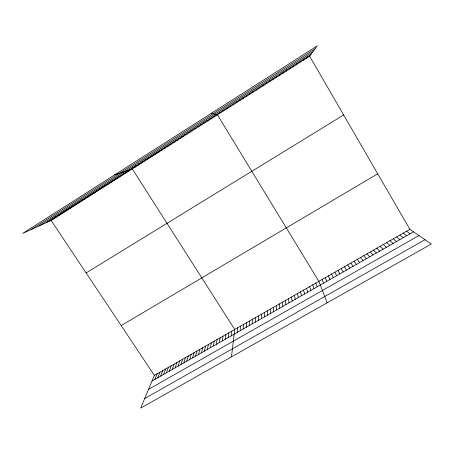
<?xml version="1.0" encoding="UTF-8"?>
<svg xmlns="http://www.w3.org/2000/svg" width="454" height="454" viewBox="0 0 454 454"><rect width="100%" height="100%" fill="white"/><g stroke="black" fill="none" stroke-linecap="round" stroke-linejoin="round"><path stroke-width="0.68" d="M258.354 320.365L258.366 315.939M255.313 322.102L255.392 317.641M259.648 88.002L259.671 87.06M252.276 323.833L252.424 319.338M249.24 325.563L249.462 321.029M246.216 327.289L246.505 322.72M243.196 329.014L243.548 324.411M240.177 330.733L240.603 326.097M262.94 85.914L263.042 84.915M237.17 332.453L237.658 327.777M231.472 356.85L234.718 329.462L132.284 168.905L114.47 174.977M231.16 335.881L231.784 331.136M228.163 337.589L228.856 332.81M225.173 339.297L225.933 334.484M222.188 340.999L223.016 336.153M266.237 83.82L266.419 82.77M219.208 342.696L220.099 337.816M216.229 344.399L217.188 339.484M213.261 346.09L214.282 341.141M210.293 347.781L211.382 342.798M207.336 349.472L208.488 344.455M269.54 81.72L269.807 80.619M204.379 351.158L205.6 346.107M201.428 352.843L202.711 347.758M198.483 354.523L199.834 349.404M195.538 356.203L196.957 351.05M192.604 357.877L194.085 352.696M189.676 359.545L191.219 354.33M272.848 79.62L273.2 78.463M186.747 361.219L188.353 355.97M183.825 362.882L185.499 357.604M180.908 364.551L182.644 359.233M177.996 366.208L179.795 360.862M175.091 367.871L176.952 362.491M172.185 369.522L174.115 364.114M276.163 77.515L276.594 76.3M169.291 371.179L171.277 365.731M166.397 372.825L168.445 367.348M163.508 374.476L165.619 368.966M160.625 376.116L162.799 370.577M157.748 377.762L159.984 372.189M154.876 379.402L157.175 373.795M279.482 75.404L279.999 74.138M409.854 229.327L154.366 375.401L140.672 408.112L431.3 244.036L409.854 229.327L309.645 56.245L317.21 45.888L22.7 233.413L51.143 220.445L309.645 56.245M282.808 73.293L283.409 71.97M286.139 71.176L286.826 69.802M289.482 69.053L290.254 67.623M292.824 66.931L293.681 65.444M296.178 64.797L297.12 63.259M299.532 62.669L300.559 61.074M302.897 60.53L304.01 58.878M306.268 58.39L307.466 56.682M31.031 229.611L314.98 48.947M39.027 225.967L312.851 51.858M46.263 222.67L310.933 54.486M86.101 272.922L343.65 114.975M121.184 325.592L377.705 173.797M152.005 381.037L413.52 231.841M148.515 389.379L418.968 235.575M144.673 398.561L424.995 239.712M49.163 220.831L53.975 218.646M52.057 218.987L56.812 216.842M54.962 217.143L59.656 215.037M57.874 215.292L62.504 213.232M60.785 213.442L65.353 211.416M63.708 211.587L68.208 209.606M66.63 209.725L71.068 207.79M69.558 207.864L73.934 205.968M72.498 206.002L76.805 204.147M75.438 204.13L79.683 202.319M78.383 202.263L82.56 200.486M81.328 200.384L85.448 198.653M84.285 198.506L88.337 196.82M87.247 196.627L91.231 194.982M90.21 194.743L94.131 193.137M93.183 192.854L97.037 191.293M96.157 190.964L99.948 189.449M99.137 189.068L102.859 187.593M102.122 187.173L105.782 185.737M105.118 185.272L108.705 183.881M108.114 183.365L111.633 182.02M111.117 181.458L114.567 180.159M114.119 179.551L117.507 178.291M117.132 177.633L120.452 176.419M120.151 175.715L123.403 174.546M123.176 173.797L126.36 172.668M126.201 171.873L129.316 170.789M132.273 168.014L135.252 167.021M135.32 166.079L138.226 165.131M138.368 164.138L141.205 163.236M141.421 162.197L144.196 161.34M144.486 160.256L147.187 159.439M147.55 158.304L150.178 157.538M150.62 156.352L153.18 155.631M153.696 154.4L156.187 153.719M156.778 152.442L159.201 151.806M159.87 150.478L162.214 149.894M162.963 148.515L165.239 147.976M166.062 146.546L168.264 146.052M169.166 144.571L171.294 144.122M172.276 142.596L174.336 142.193M175.392 140.615L177.378 140.263M178.507 138.635L180.425 138.328M181.634 136.648L183.478 136.387M184.767 134.656L186.537 134.441M187.905 132.664L189.602 132.494M191.049 130.667L192.672 130.548M194.198 128.664L195.748 128.595M197.354 126.66L198.824 126.638M200.515 124.651L201.911 124.68M203.676 122.637L205.004 122.716M206.848 120.622L208.097 120.747M210.026 118.602L211.201 118.778M213.21 116.582L214.311 116.803M211.428 113.245L217.421 114.828L318.878 281.344L327.164 302.829M219.691 112.461L220.633 112.785M222.988 110.367L223.85 110.742M226.291 108.268L227.079 108.693M229.599 106.168L230.309 106.639M406.529 231.228L410.11 233.787M403.209 233.129L406.705 235.728M399.889 235.024L403.305 237.669M396.58 236.914L399.912 239.604M232.919 104.057L233.543 104.585M393.277 238.804L396.524 241.534M389.98 240.688L393.147 243.463M386.689 242.572L389.77 245.387M383.403 244.451L386.399 247.311M380.123 246.329L383.04 249.229M376.848 248.202L379.686 251.141M236.239 101.946L236.789 102.525M373.58 250.069L376.332 253.054M370.316 251.936L372.989 254.961M367.059 253.797L369.652 256.868M363.807 255.653L366.321 258.769M360.561 257.509L362.996 260.664M239.57 99.835L240.035 100.459M357.321 259.365L359.676 262.56M354.086 261.215L356.362 264.449M350.857 263.059L353.053 266.339M51.143 220.445L154.366 375.401M347.633 264.903L349.75 268.223M344.416 266.742L346.453 270.102M341.204 268.575L343.162 271.98M242.901 97.712L243.287 98.393M337.997 270.408L339.881 273.853M334.797 272.241L336.601 275.726M331.602 274.068L333.327 277.593M328.412 275.89L330.064 279.454M325.229 277.712L326.801 281.315M246.244 95.59L246.55 96.322M322.051 279.528L323.549 283.171M315.802 283.097L317.147 286.82M312.732 284.857L314.009 288.613M309.668 286.605L310.871 290.401M306.615 288.358L307.738 292.189M249.592 93.462L249.814 94.25M303.556 290.1L304.611 293.976M300.508 291.843L301.49 295.753M297.466 293.585L298.374 297.535M294.43 295.321L295.265 299.305M291.394 297.058L292.16 301.076M252.946 91.333L253.088 92.168M288.369 298.789L289.062 302.846M285.345 300.514L285.963 304.611M282.326 302.239L282.876 306.376M279.312 303.964L279.795 308.135M276.304 305.684L276.713 309.889M273.302 307.398L273.643 311.643M256.306 89.2L256.368 90.085M270.306 309.112L270.573 313.396M267.315 310.825L267.508 315.138M264.324 312.534L264.455 316.886M261.345 314.236L261.402 318.629"/></g></svg>
